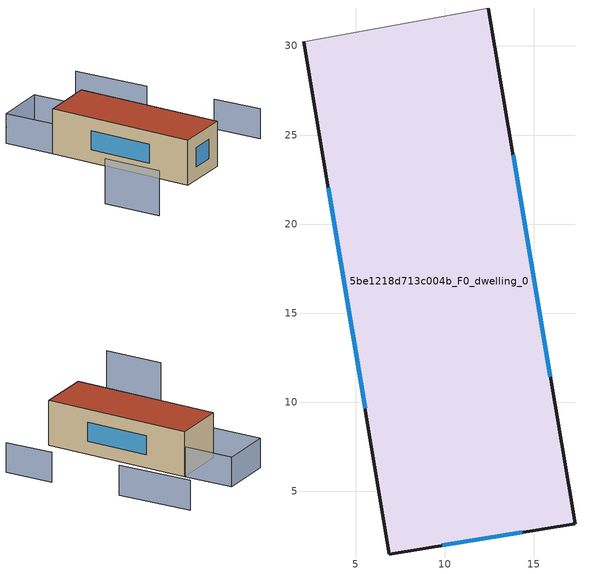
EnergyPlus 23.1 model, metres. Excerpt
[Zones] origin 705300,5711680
5be1218d713c004b_F0_dwelling_0
 floor ground (EU_floor_Construction): 12.45,32.13 17.32,3.18 6.89,1.47 2.1,30.23 z0
 wall outside (EU_wall_Construction): 2.1,30.23 6.89,1.47 17.32,3.18 12.45,32.13 z0:9
 wall adiabatic (EU_wall_Construction): 12.45,32.13 2.1,30.23 z0:9
 window (EU_Window_Construction): 15.93,11.43 13.84,23.88 / 9.87,1.96 14.35,2.69 / 3.46,22.04 5.53,9.67 z2.56:6.44
 roof outside (EU_roof_Construction): 17.32,3.18 12.45,32.13 2.1,30.23 6.89,1.47 z9
shading: 32.41,5.63 30.52,15.19 / 27.07,28.6 24.07,43.26 / 0.3,40.04 10.65,41.94 / 10.65,41.94 12.45,32.13 / 12.45,32.13 2.1,30.23 / 2.1,30.23 0.3,40.04 z0:6; -9.81,7.31 -7.67,-4.02 z0:9
[Building]
EU S2 Campaign: North Axis=0; Terrain=City; Solar Distribution=FullExterior
[Site:Location]
London: Latitude=51.5; Longitude=-0.5; Time Zone=0; Elevation=25
[SizingPeriod:WeatherFileDays]
AnnualSizingPeriod: Begin Month=1; Begin Day of Month=1; End Month=12; End Day of Month=31; Day of Week for Start Day=Monday; Use Weather File Daylight Saving Period=No; Use Weather File Rain and Snow Indicators=No
[MATERIAL]
EU_InternalMass_Material: Roughness=MediumRough; Thickness=0.1; Conductivity=1; Density=1800; Specific Heat=900; Thermal Absorptance=0.9; Solar Absorptance=0.7; Visible Absorptance=0.7
[MATERIAL:NOMASS] Roughness=MediumRough; Thermal Absorptance=0.9; Solar Absorptance=0.7; Visible Absorptance=0.7
Name | Thermal Resistance
EU_wall_NoMass | 0.71061
EU_roof_NoMass | 2.41608
EU_floor_NoMass | 1.75078
[WINDOWMATERIAL:SIMPLEGLAZINGSYSTEM]
EU_Window_SimpleGlazing: UFactor=2.64892; Solar Heat Gain Coefficient=0.76; Visible Transmittance=0.76
[CONSTRUCTION]
EU_wall_Construction: EU_wall_NoMass
EU_roof_Construction: EU_roof_NoMass
EU_floor_Construction: EU_floor_NoMass
EU_InternalMass_Construction: EU_InternalMass_Material
EU_Window_Construction: EU_Window_SimpleGlazing
[ZONE]
5be1218d713c004b_F0_dwelling_0: Type=1; Multiplier=1; Ceiling Height=autocalculate; Volume=2777.11; Floor Area=autocalculate; Part of Total Floor Area=Yes
[INTERNALMASS]
5be1218d713c004b_F0_dwelling_0_EU_InternalMass: Construction=EU_InternalMass_Construction; Zone or ZoneList=5be1218d713c004b_F0_dwelling_0; Surface Area=308.567
[OTHEREQUIPMENT]
EU_Step8_InternalGain_5be1218d713c004b_F0_dwelling_0_f000: Fuel Type=Electricity; Zone or ZoneList or Space or SpaceList=5be1218d713c004b_F0_dwelling_0; Schedule=EU_Step8_GainSchedule_5be1218d713c004b_F0_dwelling_0_f000; Design Level Calculation Method=Watts/Area; Power per Zone Floor Area=1; Fraction Latent=0; Fraction Radiant=0; Fraction Lost=0; Carbon Dioxide Generation Rate=0; EndUse Subcategory=EU_Step8_InternalGains
[ZONEVENTILATION:DESIGNFLOWRATE]
EU_ConstantAir_5be1218d713c004b_F0_dwelling_0: Zone or ZoneList or Space or SpaceList=5be1218d713c004b_F0_dwelling_0; Schedule=EU_AlwaysOn; Design Flow Rate Calculation Method=AirChanges/Hour; Air Changes per Hour=0.496673; Ventilation Type=Natural; Fan Pressure Rise=0; Fan Total Efficiency=1; Constant Term Coefficient=1; Temperature Term Coefficient=0; Velocity Term Coefficient=0; Velocity Squared Term Coefficient=0; Minimum Indoor Temperature=-100; Maximum Indoor Temperature=100; Delta Temperature=-100; Minimum Outdoor Temperature=-100; Maximum Outdoor Temperature=100; Maximum Wind Speed=40
[HVACTEMPLATE:THERMOSTAT]
EU_HeatOnly_5be1218d713c004b_F0_dwelling_0: Constant Heating Setpoint=20; Constant Cooling Setpoint=50
[HVACTEMPLATE:ZONE:IDEALLOADSAIRSYSTEM]
5be1218d713c004b_F0_dwelling_0: Template Thermostat=EU_HeatOnly_5be1218d713c004b_F0_dwelling_0; System Availability Schedule=EU_AlwaysOn; Maximum Heating Supply Air Temperature=50; Minimum Cooling Supply Air Temperature=13; Maximum Heating Supply Air Humidity Ratio=0.0156; Minimum Cooling Supply Air Humidity Ratio=0.0077; Heating Limit=NoLimit; Cooling Limit=NoLimit; Heating Availability Schedule=EU_AlwaysOn; Cooling Availability Schedule=EU_CoolingOff; Dehumidification Control Type=ConstantSensibleHeatRatio; Cooling Sensible Heat Ratio=0.7; Dehumidification Setpoint=60; Humidification Control Type=None; Humidification Setpoint=30; Outdoor Air Method=None; Outdoor Air Flow Rate per Person=0.00944; Outdoor Air Flow Rate per Zone Floor Area=0; Outdoor Air Flow Rate per Zone=0; Demand Controlled Ventilation Type=None; Outdoor Air Economizer Type=NoEconomizer; Heat Recovery Type=None; Sensible Heat Recovery Effectiveness=0.7; Latent Heat Recovery Effectiveness=0.65
[SIZING:ZONE]
5be1218d713c004b_F0_dwelling_0: Zone Cooling Design Supply Air Temperature Input Method=SupplyAirTemperature; Zone Cooling Design Supply Air Temperature=13; Zone Heating Design Supply Air Temperature Input Method=SupplyAirTemperature; Zone Heating Design Supply Air Temperature=50; Zone Cooling Design Supply Air Humidity Ratio=0.008; Zone Heating Design Supply Air Humidity Ratio=0.008; Cooling Design Air Flow Method=DesignDay; Cooling Design Air Flow Rate=0; Cooling Minimum Air Flow per Zone Floor Area=0.000762; Cooling Minimum Air Flow=0; Cooling Minimum Air Flow Fraction=0.2; Heating Design Air Flow Method=DesignDay; Heating Design Air Flow Rate=0; Heating Maximum Air Flow per Zone Floor Area=0.002032; Heating Maximum Air Flow=0.141576; Heating Maximum Air Flow Fraction=0.3; Account for Dedicated Outdoor Air System=No; Dedicated Outdoor Air System Control Strategy=NeutralSupplyAir; Dedicated Outdoor Air Low Setpoint Temperature for Design=autosize; Dedicated Outdoor Air High Setpoint Temperature for Design=autosize; Zone Load Sizing Method=Sensible Load Only No Latent Load; Zone Latent Cooling Design Supply Air Humidity Ratio Input Method=HumidityRatioDifference; Zone Cooling Design Supply Air Humidity Ratio Difference=0.005; Zone Latent Heating Design Supply Air Humidity Ratio Input Method=HumidityRatioDifference; Zone Humidification Design Supply Air Humidity Ratio Difference=0.005
[SCHEDULE:CONSTANT]
Name | Hourly Value
EU_AlwaysOn | 1
EU_CoolingOff | 0
[SCHEDULE:FILE]
EU_Step8_GainSchedule_5be1218d713c004b_F0_dwelling_0_f000: File=../../schedules/5be1218d713c004b/5be1218d713c004b_F0_dwelling_0_f000_gain.csv; Column Number=1; Rows to Skip at Top=0; Number of Hours of Data=8760; Column Separator=Comma; Interpolate to Timestep=No; Minutes per Item=60; Adjust Schedule for Daylight Savings=Yes
